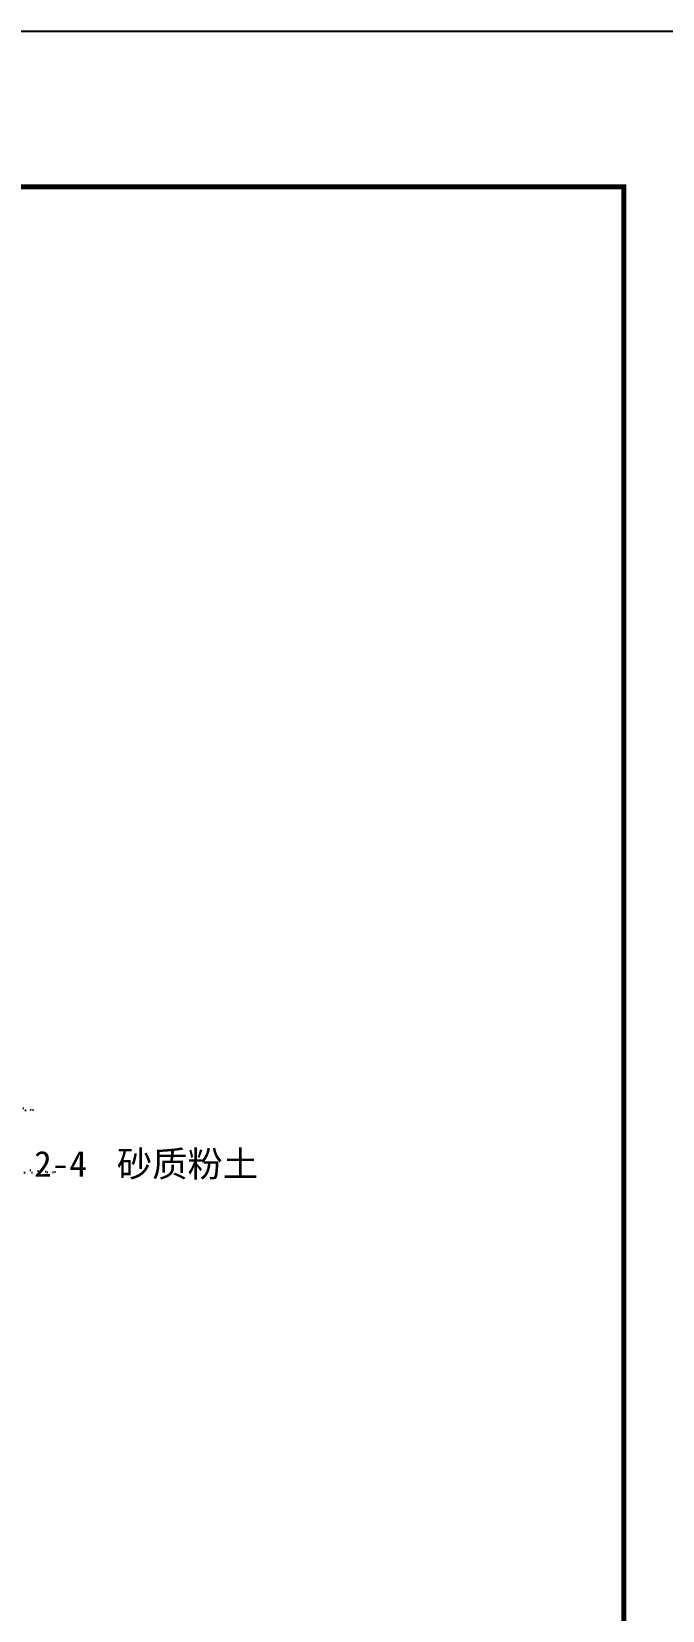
# Model space of a CAD drawing. Extents: x -37 to 3540, y -1485 to 297.
# Drawn here: x 2825.9 to 2886.9, y -152.5 to 0 of the extents above; entities that cross this region are included whole.
import ezdxf
from ezdxf.enums import TextEntityAlignment as Align

# ---------------------------------------------------------------- set-up
doc = ezdxf.new("R2010")
doc.units = 0
doc.linetypes.add('DOT', pattern=[6.35, 0, -6.35])
for name, color, linetype in [('CURVE', 200, 'CONTINUOUS'), ('FRAME', 7, 'CONTINUOUS'), ('STRATUM', 241, 'CONTINUOUS')]:
    doc.layers.add(name, color=color, linetype=linetype)
doc.styles.add('ST', font='')
doc.styles.get('ST').set_extended_font_data('SimSun')

msp = doc.modelspace()

# ---------------------------------------------------------------- linework, layer by layer
at = {"layer": 'CURVE', "color": 100, "linetype": 'DOT', "ltscale": 0.1}
for points in [[(2825.07, -104), (2826.11, -104.2), (2820.13, -104.4)], [(2825.75, -110), (2828.22, -110.2), (2819.23, -110.4)]]:
    msp.add_lwpolyline(points, dxfattribs=at)
at = {"layer": 'FRAME', "color": 245, "linetype": 'Continuous'}
msp.add_lwpolyline([(2483.15, -297), (2903.15, -297), (2903.15, 0), (2483.15, 0)], close=True, dxfattribs=at)
at = {"layer": 'FRAME', "linetype": 'Continuous', "const_width": 0.5}
msp.add_lwpolyline([(2503.15, -282), (2883.15, -282), (2883.15, -15), (2503.15, -15)], close=True, dxfattribs=at)

# ---------------------------------------------------------------- texts
at = {"layer": 'STRATUM', "style": 'ST'}
for s, p in [('2-4', (2826.16, -109.39)), ('砂质粉土', (2834.16, -109.39))]:
    msp.add_text(s, height=2.5, dxfattribs=at).set_placement(p, align=Align.MIDDLE_LEFT)

doc.saveas('drawing.dxf')
